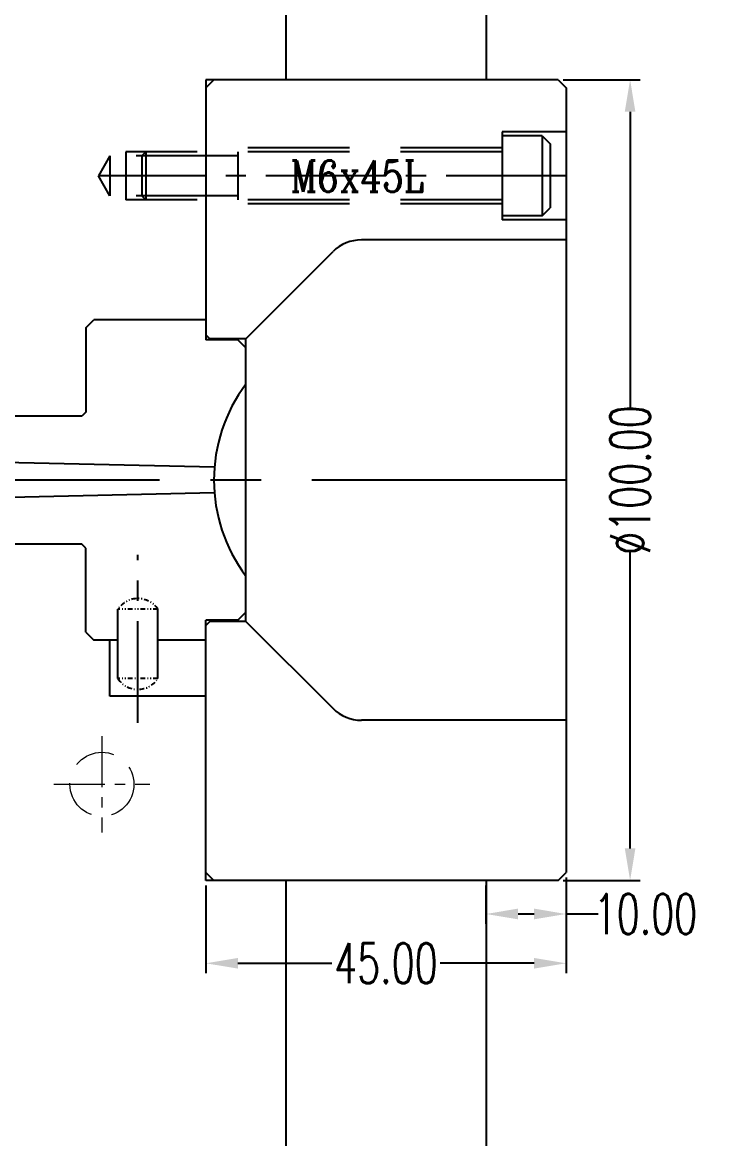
# Model space of a CAD drawing. Header units: inches. Extents: x 149964 to 151052, y -48230 to -47460.
# Drawn here: x 150284.8 to 150371.2, y -47751 to -47611.5 of the extents above; entities that cross this region are included whole.
import ezdxf

# ---------------------------------------------------------------- set-up
doc = ezdxf.new("R2010")
doc.units = ezdxf.units.IN
doc.header["$LTSCALE"] = 2
doc.header["$MEASUREMENT"] = 0
doc.header["$PDMODE"] = 3
doc.header["$PDSIZE"] = 0.3125
for name, pattern in [('ACAD_ISO08W100', [36, 24, -3, 6, -3]), ('CENTER', [50.8, 31.75, -6.35, 6.35, -6.35]), ('CENTER2', [1.125, 0.75, -0.125, 0.125, -0.125]), ('HIDDEN', [9.525, 6.35, -3.175]), ('PHANTOM2', [0.69, 0.3, -0.13, 0, -0.13, 0, -0.13])]:
    doc.linetypes.add(name, pattern=pattern)
doc.layers.get('0').update_dxf_attribs({"linetype": 'CONTINUOUS'})
doc.layers.get('Defpoints').update_dxf_attribs({"linetype": 'CONTINUOUS'})
for name, color, linetype in [('CL', 1, 'ACAD_ISO08W100'), ('Ru', 8, 'CONTINUOUS'), ('SCREW', 52, 'HIDDEN')]:
    doc.layers.add(name, color=color, linetype=linetype)
doc.layers.add('dim', color=3, linetype='CONTINUOUS', lineweight=15)
doc.layers.add('WR', color=122, linetype='HIDDEN', lineweight=18)
doc.styles.add('ROMANC', font='romanc', dxfattribs={"width": 0.6, "height": 1})
doc.styles.add('roment', font='txt.shx', dxfattribs={"width": 0.67, "bigfont": 'chineset.shx'})
doc.dimstyles.new('ISO-25', dxfattribs={"dimtxt": 5, "dimasz": 4, "dimexe": 1.25, "dimexo": 0.625, "dimtad": 0, "dimzin": 1, "dimdsep": 46, "dimtxsty": 'roment', "dimcen": 0, "dimclrd": 256, "dimclre": 256, "dimclrt": 7, "dimazin": 0, "dimtfac": 1, "dimtofl": 0, "dimtmove": 0, "dimatfit": 3, "dimfxl": 0, "dimarcsym": 0})

# ---------------------------------------------------------------- blocks, each defined once
blk = doc.blocks.new('*D35039')
at = {"layer": 'Defpoints', "color": 0}
for p in [(150351.79, -47618.72), (150351.79, -47718.72), (150360.8, -47718.72)]:
    blk.add_point(p, dxfattribs=at)
at = {"layer": 'dim', "lineweight": -2}
for p, q in [((150352.42, -47618.72), (150362.05, -47618.72)), ((150360.8, -47622.72), (150360.8, -47659.72)), ((150360.8, -47714.72), (150360.8, -47677.72)), ((150352.42, -47718.72), (150362.05, -47718.72))]:
    blk.add_line(p, q, dxfattribs=at)
at = {"layer": 'dim', "linetype": 'ByBlock'}
for points in [[(150361.46, -47622.72), (150360.13, -47622.72), (150360.8, -47618.72)], [(150360.13, -47714.72), (150361.46, -47714.72), (150360.8, -47718.72)]]:
    blk.add_solid(points, dxfattribs=at)
at = {"layer": 'dim', "color": 7, "linetype": 'ByBlock', "insert": (150360.8, -47668.72), "char_height": 5, "attachment_point": 5, "rotation": 90, "style": 'roment'}
blk.add_mtext('%%c100.00', dxfattribs=at)
blk = doc.blocks.new('*D35040')
at = {"layer": 'Defpoints', "color": 0}
for p in [(150342.79, -47718.72), (150352.79, -47717.72), (150352.79, -47722.92)]:
    blk.add_point(p, dxfattribs=at)
at = {"layer": 'dim', "lineweight": -2}
for p, q in [((150352.79, -47718.35), (150352.79, -47724.17)), ((150342.79, -47719.35), (150342.79, -47724.17)), ((150346.79, -47722.92), (150348.79, -47722.92)), ((150352.79, -47722.92), (150356.79, -47722.92))]:
    blk.add_line(p, q, dxfattribs=at)
at = {"layer": 'dim', "linetype": 'ByBlock'}
for points in [[(150346.79, -47722.25), (150346.79, -47723.59), (150342.79, -47722.92)], [(150348.79, -47723.59), (150348.79, -47722.25), (150352.79, -47722.92)]]:
    blk.add_solid(points, dxfattribs=at)
at = {"layer": 'dim', "color": 7, "linetype": 'ByBlock', "insert": (150362.72, -47722.92), "char_height": 5, "attachment_point": 5, "style": 'roment'}
blk.add_mtext('10.00', dxfattribs=at)
blk = doc.blocks.new('*D35041')
at = {"layer": 'Defpoints', "color": 0}
for p in [(150307.79, -47718.72), (150352.79, -47717.72), (150352.79, -47729.08)]:
    blk.add_point(p, dxfattribs=at)
at = {"layer": 'dim', "lineweight": -2}
for p, q in [((150352.79, -47718.35), (150352.79, -47730.33)), ((150307.79, -47719.35), (150307.79, -47730.33)), ((150311.79, -47729.08), (150323.53, -47729.08)), ((150348.79, -47729.08), (150337.06, -47729.08))]:
    blk.add_line(p, q, dxfattribs=at)
at = {"layer": 'dim', "linetype": 'ByBlock'}
for points in [[(150311.79, -47728.41), (150311.79, -47729.74), (150307.79, -47729.08)], [(150348.79, -47729.74), (150348.79, -47728.41), (150352.79, -47729.08)]]:
    blk.add_solid(points, dxfattribs=at)
at = {"layer": 'dim', "color": 7, "linetype": 'ByBlock', "insert": (150330.29, -47729.08), "char_height": 5, "attachment_point": 5, "style": 'roment'}
blk.add_mtext('45.00', dxfattribs=at)

msp = doc.modelspace()

# ---------------------------------------------------------------- linework, layer by layer
at = {"linetype": 'Continuous'}
for p, q in [((150317.793, -47521.723), (150317.793, -47618.723)), ((150342.793, -47521.723), (150342.793, -47618.723)), ((150351.793, -47618.723), (150307.793, -47618.723)), ((150308.793, -47618.723), (150307.793, -47619.723)), ((150351.793, -47618.723), (150352.793, -47619.723)), ((150352.793, -47619.723), (150352.793, -47717.723)), ((150352.793, -47638.723), (150327.214, -47638.723)), ((150312.793, -47651.073), (150323.679, -47640.188)), ((150307.793, -47648.723), (150293.793, -47648.723)), ((150311.793, -47651.223), (150307.793, -47651.223)), ((150312.793, -47651.073), (150308.293, -47651.073)), ((150311.793, -47651.223), (150312.793, -47652.223)), ((150312.793, -47686.373), (150312.793, -47651.073)), ((150292.293, -47660.723), (150246.793, -47660.723)), ((150292.293, -47676.723), (150246.793, -47676.723)), ((150296.793, -47693.523), (150296.793, -47684.865)), ((150301.793, -47693.523), (150301.793, -47684.865)), ((150311.793, -47686.223), (150312.793, -47685.223)), ((150311.793, -47686.223), (150307.793, -47686.223)), ((150312.793, -47686.373), (150308.293, -47686.373)), ((150312.793, -47686.373), (150323.679, -47697.259)), ((150296.793, -47688.723), (150293.793, -47688.723)), ((150295.793, -47695.723), (150295.793, -47688.723)), ((150307.793, -47688.723), (150301.793, -47688.723)), ((150307.793, -47695.723), (150295.793, -47695.723)), ((150352.793, -47698.723), (150327.214, -47698.723)), ((150308.793, -47718.723), (150307.793, -47717.723)), ((150351.793, -47718.723), (150307.793, -47718.723)), ((150317.793, -47718.723), (150317.793, -47815.723)), ((150342.793, -47718.723), (150342.793, -47815.723)), ((150351.793, -47718.723), (150352.793, -47717.723))]:
    msp.add_line(p, q, dxfattribs=at)
for p, q in [((150307.793, -47618.723), (150307.793, -47651.223)), ((150292.793, -47649.723), (150293.793, -47648.723)), ((150292.793, -47649.723), (150292.793, -47660.223)), ((150308.293, -47651.073), (150307.793, -47650.573)), ((150292.793, -47660.223), (150292.293, -47660.723)), ((150292.793, -47677.223), (150292.293, -47676.723)), ((150292.793, -47687.723), (150292.793, -47677.223)), ((150307.793, -47718.723), (150307.793, -47686.223)), ((150308.293, -47686.373), (150307.793, -47686.873)), ((150292.793, -47687.723), (150293.793, -47688.723))]:
    msp.add_line(p, q)
at = {"linetype": 'HIDDEN'}
for p, q in [((150352.793, -47625.223), (150344.793, -47625.223)), ((150344.793, -47627.223), (150307.793, -47627.223)), ((150344.793, -47634.223), (150307.793, -47634.223)), ((150352.793, -47636.223), (150344.793, -47636.223))]:
    msp.add_line(p, q, dxfattribs=at)
at = {"linetype": 'CENTER', "ltscale": 0.2}
msp.add_line((150299.293, -47699.026), (150299.293, -47678.051), dxfattribs=at)
at = {"linetype": 'PHANTOM2'}
for p, q in [((150301.793, -47684.865), (150296.793, -47684.865)), ((150301.793, -47693.523), (150296.793, -47693.523))]:
    msp.add_line(p, q, dxfattribs=at)
at = {"linetype": 'Continuous'}
for centre, radius, start, end in [((150327.214, -47643.723), 5, 90, 135), ((150328.793, -47668.723), 20, 143.1301, 216.8699), ((150327.214, -47693.723), 5, 225, 270)]:
    msp.add_arc(centre, radius, start, end, dxfattribs=at)
at = {"color": 7, "linetype": 'PHANTOM2'}
for centre, start, end in [((150299.293, -47686.523), 33.55731, 146.44269), ((150299.293, -47691.865), 213.55731, 326.44269)]:
    msp.add_arc(centre, 3, start, end, dxfattribs=at)
at = {"layer": 'CL', "color": 7, "linetype": 'CENTER', "ltscale": 0.5}
msp.add_line((150352.793, -47668.723), (150061.793, -47668.723), dxfattribs=at)
at = {"layer": 'Ru'}
for points in [[(150308.857, -47667.123), (150246.793, -47665.723)], [(150308.857, -47670.323), (150246.793, -47671.723)]]:
    msp.add_lwpolyline(points, dxfattribs=at)
at = {"layer": 'SCREW'}
for p, q in [((150344.793, -47625.223), (150344.793, -47636.223)), ((150349.793, -47625.723), (150344.793, -47625.723)), ((150349.793, -47625.723), (150349.793, -47635.723)), ((150350.793, -47626.723), (150350.793, -47634.723)), ((150295.793, -47628.223), (150294.35, -47630.723)), ((150311.793, -47628.223), (150295.793, -47628.223)), ((150295.793, -47628.223), (150295.793, -47633.223)), ((150344.793, -47627.723), (150297.793, -47627.723)), ((150297.793, -47627.723), (150297.793, -47633.723)), ((150299.793, -47628.223), (150300.293, -47627.723)), ((150299.793, -47628.223), (150299.793, -47633.223)), ((150300.293, -47627.723), (150300.293, -47633.723)), ((150311.793, -47627.723), (150311.793, -47633.723)), ((150295.793, -47633.223), (150294.35, -47630.723)), ((150311.793, -47633.223), (150295.793, -47633.223)), ((150344.793, -47633.723), (150297.793, -47633.723)), ((150299.793, -47633.223), (150300.293, -47633.723)), ((150349.793, -47635.723), (150350.793, -47634.723)), ((150349.793, -47635.723), (150344.793, -47635.723))]:
    msp.add_line(p, q, dxfattribs=at)
at = {"layer": 'SCREW', "linetype": 'Continuous'}
msp.add_line((150349.793, -47625.723), (150350.793, -47626.723), dxfattribs=at)
at = {"layer": 'SCREW', "linetype": 'CENTER2', "ltscale": 10}
msp.add_line((150352.793, -47630.723), (150294.35, -47630.723), dxfattribs=at)
at = {"layer": 'WR', "linetype": 'CENTER', "ltscale": 0.1}
for p, q in [((150294.793, -47700.723), (150294.793, -47712.723)), ((150288.793, -47706.723), (150300.793, -47706.723))]:
    msp.add_line(p, q, dxfattribs=at)
at = {"layer": 'WR', "linetype": 'HIDDEN', "ltscale": 0.4}
msp.add_circle((150294.793, -47706.723), 4, dxfattribs=at)

# ---------------------------------------------------------------- texts
at = {"layer": 'dim', "style": 'ROMANC', "width": 0.8}
msp.add_text('M6x45L', height=3.9343, dxfattribs=at).set_placement((150318.337, -47632.72))

# ---------------------------------------------------------------- dimensions: what is measured, and where the dimension line sits
at = {"layer": 'dim'}
dim = msp.add_linear_dim(base=(150360.797, -47718.723), p1=(150351.793, -47618.723), p2=(150351.793, -47718.723), angle=270, text='%%c<>', dimstyle='ISO-25', dxfattribs=at)
dim.commit()
dim.dimension.update_dxf_attribs({"geometry": '*D35039', "text_midpoint": (150360.797, -47668.723), "dimtype": 160})
for base, p1, picture, middle in [((150352.793, -47729.077), (150307.793, -47718.723), '*D35041', (150330.293, -47729.077)), ((150352.793, -47722.921), (150342.793, -47718.723), '*D35040', (150362.722, -47722.921))]:
    dim = msp.add_linear_dim(base=base, p1=p1, p2=(150352.793, -47717.723), dimstyle='ISO-25', dxfattribs=at)
    dim.commit()
    dim.dimension.update_dxf_attribs({"geometry": picture, "text_midpoint": middle})

doc.saveas('drawing.dxf')
